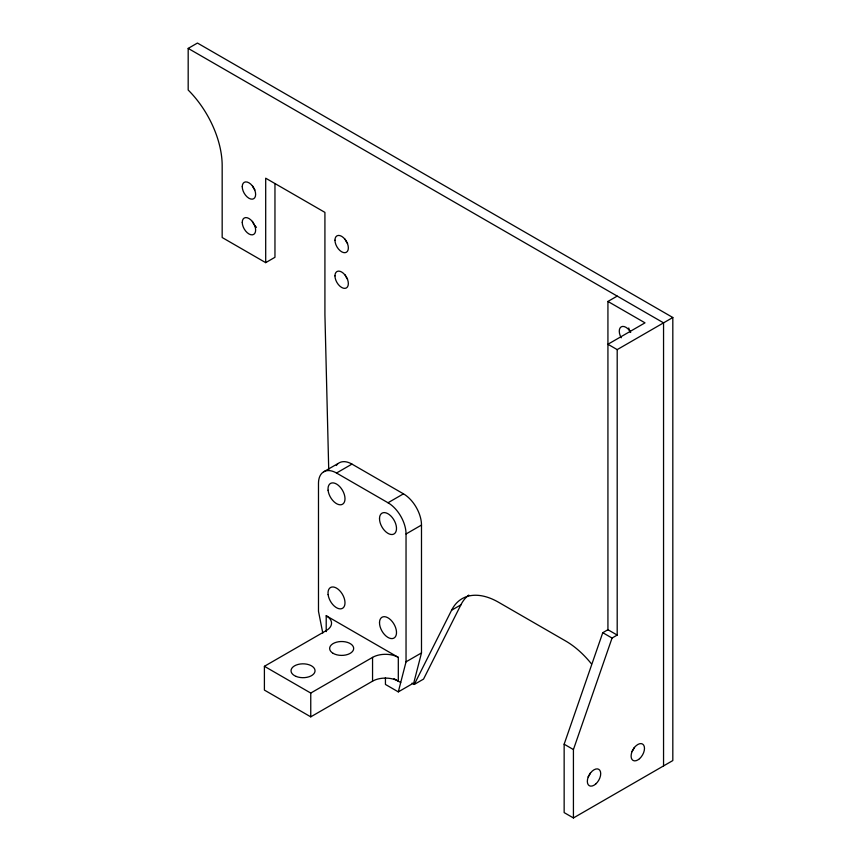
<?xml version="1.0" encoding="UTF-8"?>
<svg xmlns="http://www.w3.org/2000/svg" width="861" height="861" viewBox="0 0 861 861"><rect width="100%" height="100%" fill="white"/><g stroke="black" fill="none" stroke-linecap="round" stroke-linejoin="round"><path stroke-width="1.29" d="M385.437 677.747L385.437 684.441L398.309 691.878L406.037 661.84L406.037 533.981A25.496 14.723 60 0 0 388.01 502.759L336.511 473.023A25.496 14.723 60 0 0 318.484 483.43L318.484 611.288L322.789 633.039M323.758 471.763L339.212 462.841A25.496 14.723 60 0 1 351.955 464.101L403.465 493.837A25.496 14.723 60 0 1 421.492 525.059L421.492 652.918L413.764 682.956L398.309 691.878M564.149 744.205L602.775 632.695L607.931 629.725L617.197 635.074L617.197 349.62L672.818 317.505L672.818 760.564L573.426 817.95L564.149 812.601L564.149 744.205L573.426 749.554L573.426 817.95M573.426 749.554L612.053 638.055L617.197 635.074M412.042 683.15L414.281 684.441L451.594 610.223L460.872 604.863A72.841 42.049 60 0 1 468.771 595.08M460.872 604.863L423.547 679.092L414.281 684.441M274.96 183.565L274.96 257.288L265.694 262.648L222.17 237.518L222.17 165.581A72.841 42.049 60 0 0 188.182 90.028L188.182 48.399L197.449 43.05L672.818 317.505M607.931 630.381L607.931 301.447L617.197 296.098M336.511 473.023L351.955 464.101M388.01 502.759L403.465 493.837M406.037 533.981L421.492 525.059M264.402 666.306L326.211 630.618A18.21 10.515 0 0 0 326.211 615.755L398.309 657.384L398.309 681.169A18.21 10.515 0 0 0 372.555 681.169L310.756 716.847L264.402 690.091L264.402 666.306L310.756 693.062L372.555 657.384A18.21 10.515 0 0 1 398.309 657.384M406.037 661.84L421.492 652.918M188.182 48.399L663.551 322.853L663.551 765.913M607.931 301.447L645.007 322.853L607.931 344.26L617.197 349.62M602.775 632.695L612.053 638.055M394.015 678.694L400.709 682.558M328.73 469.988L324.92 314.685L324.92 212.387L265.694 178.195L265.694 262.648M372.555 657.384L372.555 681.169M326.211 615.755L326.211 631.608M310.756 693.062L310.756 716.847M256.492 227.336A9.471 5.467 60 0 1 252.424 221.385M254.878 189.947A9.471 5.467 60 0 1 252.424 185.707M347.575 279.158A9.471 5.467 60 0 1 345.132 274.907M347.575 243.469A9.471 5.467 60 0 1 345.132 239.229M451.594 610.223A72.841 42.049 60 0 1 498.562 602.269L565.699 641.025A72.841 42.049 60 0 1 591.442 663.863M630.489 332.432A9.471 5.467 60 0 1 628.756 327.966M336.35 465.5A25.496 14.723 60 0 1 337.652 463.993M621.222 337.781A9.471 5.467 60 0 1 621.222 326.846A9.471 5.467 60 0 1 630.693 332.314M634.331 747.402A9.471 5.467 -60 0 1 631.877 751.642M590.549 772.672A9.471 5.467 -60 0 1 588.095 776.923M334.961 275.875A9.471 5.467 60 0 0 345.003 288.37A9.471 5.467 60 0 0 345.003 274.982A9.471 5.467 60 0 0 334.961 275.875M334.961 240.197A9.471 5.467 60 0 0 345.003 252.693A9.471 5.467 60 0 0 345.003 239.293A9.471 5.467 60 0 0 334.961 240.197M242.253 222.353A9.471 5.467 60 0 0 252.295 234.849A9.471 5.467 60 0 0 252.295 221.46A9.471 5.467 60 0 0 242.253 222.353M242.253 186.676A9.471 5.467 60 0 0 252.295 199.16A9.471 5.467 60 0 0 252.295 185.772A9.471 5.467 60 0 0 242.253 186.676M296.044 676.402A12.022 6.942 0 0 0 314.986 671.44A12.022 6.942 0 0 0 298.057 664.444A12.022 6.942 0 0 0 296.044 676.402M333.164 653.37A12.022 6.942 0 0 0 353.268 650.259A12.022 6.942 0 0 0 338.545 641.757A12.022 6.942 0 0 0 333.164 653.37M328.084 490.253A12.022 6.942 60 0 0 341.677 504.611A12.022 6.942 60 0 0 339.761 486.648A12.022 6.942 60 0 0 328.084 490.253M379.507 518.666A12.022 6.942 60 0 0 392.261 534.52A12.022 6.942 60 0 0 392.261 517.526A12.022 6.942 60 0 0 379.507 518.666M379.507 622.74A12.022 6.942 60 0 0 392.261 638.593A12.022 6.942 60 0 0 392.261 621.599A12.022 6.942 60 0 0 379.507 622.74M328.116 594.585A12.022 6.942 60 0 0 341.839 608.63A12.022 6.942 60 0 0 339.568 590.528A12.022 6.942 60 0 0 328.116 594.585M639.529 758.702A9.471 5.467 -60 0 0 642.532 744.033A9.471 5.467 -60 0 0 631.328 753.967A9.471 5.467 -60 0 0 639.529 758.702M595.758 783.973A9.471 5.467 -60 0 0 598.761 769.314A9.471 5.467 -60 0 0 587.557 779.248A9.471 5.467 -60 0 0 595.758 783.973"/></g></svg>
